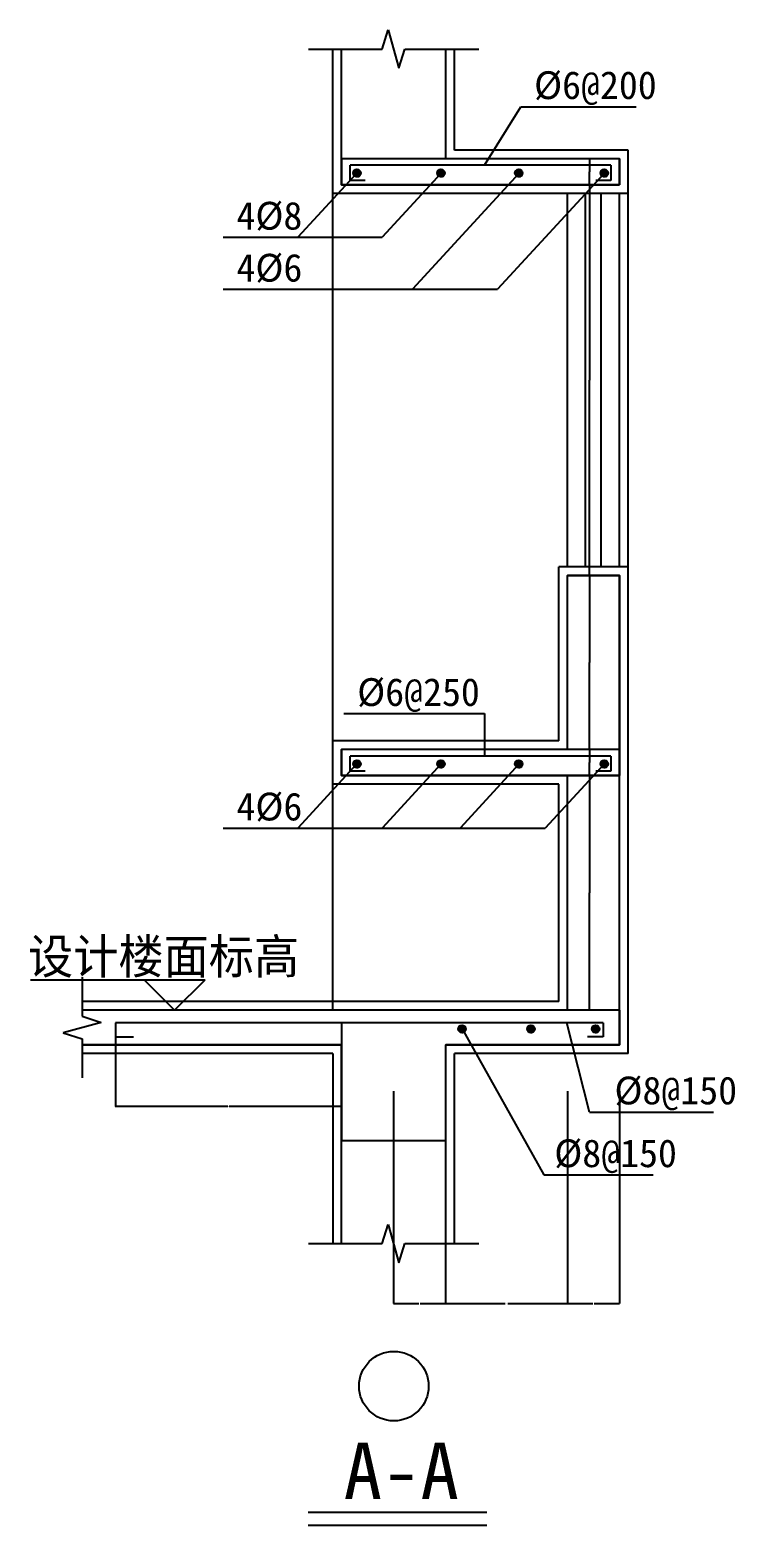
# Model space of a CAD drawing. Header units: metres. Extents: x 16 to 4383, y -1447 to 2482.
# Drawn here: x 16 to 1639, y -960 to 2482 of the extents above; entities that cross this region are included whole.
import ezdxf

# ---------------------------------------------------------------- set-up
doc = ezdxf.new("R2010")
doc.units = ezdxf.units.M
for name, color, linetype in [('OTHER', 7, 'Continuous'), ('PUB_DIM', 3, 'Continuous'), ('PUB_TEXT', 7, 'Continuous'), ('PUB_WALL', 255, 'Continuous'), ('S_E_WALL', 4, 'Continuous'), ('S_FLOOR', 2, 'Continuous'), ('S_WALL', 255, 'Continuous'), ('S_WINDOW', 2, 'Continuous')]:
    doc.layers.add(name, color=color, linetype=linetype)
doc.dimstyles.get("Standard").update_dxf_attribs({"dimtxt": 2.5, "dimasz": 2.5, "dimexe": 1.25, "dimexo": 0.625, "dimtad": 1, "dimcen": 2.5, "dimazin": 3, "dimtfac": 1, "dimtmove": 0, "dimatfit": 3})

# ---------------------------------------------------------------- blocks, each defined once
blk = doc.blocks.new('_AXISO')
blk.add_circle((0, 0), 0.5)
blk = doc.blocks.new('_CLOSEDFILLED')
at = {"color": 0, "linetype": 'BYBLOCK'}
blk.add_solid([(-1, 0), (0, 0), (-1, 0)], dxfattribs=at)
blk = doc.blocks.new('*D1')
for p, q in [((1303.55, 765.23), (1303.55, 495.23)), ((1303.3, 495.23), (1303.05, 495.23)), ((1303.55, 225.23), (1303.55, 495.23)), ((1303.55, 495.23), (1303.55, 495.23)), ((1303.8, 495.23), (1304.05, 495.23))]:
    blk.add_line(p, q)
at = {"layer": 'Defpoints'}
for p in [(1303.55, 765.23), (1303.55, 495.23), (1303.55, 225.23)]:
    blk.add_point(p, dxfattribs=at)
at = {"layer": 'PUB_DIM', "xscale": 0.25, "yscale": 0.25}
blk.add_blockref('_CLOSEDFILLED', (1303.55, 495.23), dxfattribs=at)
at = {"layer": 'PUB_DIM', "xscale": 0.25, "yscale": 0.25, "rotation": 180}
blk.add_blockref('_CLOSEDFILLED', (1303.55, 495.23), dxfattribs=at)
at = {"layer": 'PUB_DIM', "insert": (1303.55, 496.355), "char_height": 1, "attachment_point": 5}
blk.add_mtext('0', dxfattribs=at)
blk = doc.blocks.new('*D2')
for p, q in [((1303.3, 795.23), (1303.05, 795.23)), ((1303.55, 825.23), (1303.55, 795.23)), ((1303.55, 765.23), (1303.55, 795.23)), ((1303.55, 795.23), (1303.55, 795.23)), ((1303.8, 795.23), (1304.05, 795.23))]:
    blk.add_line(p, q)
at = {"layer": 'Defpoints'}
for p in [(1303.55, 825.23), (1303.55, 795.23), (1303.55, 765.23)]:
    blk.add_point(p, dxfattribs=at)
at = {"layer": 'PUB_DIM', "xscale": 0.25, "yscale": 0.25}
blk.add_blockref('_CLOSEDFILLED', (1303.55, 795.23), dxfattribs=at)
at = {"layer": 'PUB_DIM', "xscale": 0.25, "yscale": 0.25, "rotation": 180}
blk.add_blockref('_CLOSEDFILLED', (1303.55, 795.23), dxfattribs=at)
at = {"layer": 'PUB_DIM', "insert": (1303.55, 796.355), "char_height": 1, "attachment_point": 5}
blk.add_mtext('0', dxfattribs=at)
blk = doc.blocks.new('*D3')
for p, q in [((1303.55, 1225.55), (1303.55, 1025.39)), ((1303.3, 1025.39), (1303.05, 1025.39)), ((1303.55, 825.23), (1303.55, 1025.39)), ((1303.55, 1025.39), (1303.55, 1025.39)), ((1303.8, 1025.39), (1304.05, 1025.39))]:
    blk.add_line(p, q)
at = {"layer": 'Defpoints'}
for p in [(1303.55, 1225.55), (1303.55, 1025.39), (1303.55, 825.23)]:
    blk.add_point(p, dxfattribs=at)
at = {"layer": 'PUB_DIM', "xscale": 0.25, "yscale": 0.25}
blk.add_blockref('_CLOSEDFILLED', (1303.55, 1025.39), dxfattribs=at)
at = {"layer": 'PUB_DIM', "xscale": 0.25, "yscale": 0.25, "rotation": 180}
blk.add_blockref('_CLOSEDFILLED', (1303.55, 1025.39), dxfattribs=at)
at = {"layer": 'PUB_DIM', "insert": (1303.55, 1026.515), "char_height": 1, "attachment_point": 5}
blk.add_mtext('0', dxfattribs=at)
blk = doc.blocks.new('*D4')
for p, q in [((1303.55, 2125.23), (1303.55, 1675.39)), ((1303.3, 1675.39), (1303.05, 1675.39)), ((1303.55, 1225.55), (1303.55, 1675.39)), ((1303.55, 1675.39), (1303.55, 1675.39)), ((1303.8, 1675.39), (1304.05, 1675.39))]:
    blk.add_line(p, q)
at = {"layer": 'Defpoints'}
for p in [(1303.55, 2125.23), (1303.55, 1675.39), (1303.55, 1225.55)]:
    blk.add_point(p, dxfattribs=at)
at = {"layer": 'PUB_DIM', "xscale": 0.25, "yscale": 0.25}
blk.add_blockref('_CLOSEDFILLED', (1303.55, 1675.39), dxfattribs=at)
at = {"layer": 'PUB_DIM', "xscale": 0.25, "yscale": 0.25, "rotation": 180}
blk.add_blockref('_CLOSEDFILLED', (1303.55, 1675.39), dxfattribs=at)
at = {"layer": 'PUB_DIM', "insert": (1303.55, 1676.515), "char_height": 1, "attachment_point": 5}
blk.add_mtext('1700', dxfattribs=at)
blk = doc.blocks.new('*D5')
for p, q in [((1303.55, 2185.23), (1303.55, 2155.23)), ((1303.3, 2155.23), (1303.05, 2155.23)), ((1303.55, 2125.23), (1303.55, 2155.23)), ((1303.55, 2155.23), (1303.55, 2155.23)), ((1303.8, 2155.23), (1304.05, 2155.23))]:
    blk.add_line(p, q)
at = {"layer": 'Defpoints'}
for p in [(1303.55, 2185.23), (1303.55, 2155.23), (1303.55, 2125.23)]:
    blk.add_point(p, dxfattribs=at)
at = {"layer": 'PUB_DIM', "xscale": 0.25, "yscale": 0.25}
blk.add_blockref('_CLOSEDFILLED', (1303.55, 2155.23), dxfattribs=at)
at = {"layer": 'PUB_DIM', "xscale": 0.25, "yscale": 0.25, "rotation": 180}
blk.add_blockref('_CLOSEDFILLED', (1303.55, 2155.23), dxfattribs=at)
at = {"layer": 'PUB_DIM', "insert": (1303.55, 2156.355), "char_height": 1, "attachment_point": 5}
blk.add_mtext('0', dxfattribs=at)
blk = doc.blocks.new('*D11')
for p, q in [((972.37, 38.91), (972.37, -450.06)), ((1252.75, 38.91), (1252.75, -450.06)), ((972.62, -450.06), (1109.56, -450.06)), ((1115.56, -450.06), (1252.5, -450.06))]:
    blk.add_line(p, q)
at = {"layer": 'Defpoints'}
for p in [(972.37, 38.91), (1252.75, 38.91), (972.37, -450.06)]:
    blk.add_point(p, dxfattribs=at)
at = {"layer": 'PUB_DIM', "xscale": 0.25, "yscale": 0.25, "rotation": 180}
blk.add_blockref('_CLOSEDFILLED', (972.37, -450.06), dxfattribs=at)
at = {"layer": 'PUB_DIM', "xscale": 0.25, "yscale": 0.25}
blk.add_blockref('_CLOSEDFILLED', (1252.75, -450.06), dxfattribs=at)
at = {"layer": 'PUB_DIM', "insert": (1112.56, -450.06), "char_height": 1, "attachment_point": 5}
blk.add_mtext('280,38', dxfattribs=at)
blk = doc.blocks.new('*D12')
for p, q in [((852.37, 38.91), (852.37, -450.06)), ((972.37, 38.91), (972.37, -450.06)), ((852.62, -450.06), (910.87, -450.06)), ((913.87, -450.06), (972.12, -450.06))]:
    blk.add_line(p, q)
at = {"layer": 'Defpoints'}
for p in [(852.37, 38.91), (972.37, 38.91), (852.37, -450.06)]:
    blk.add_point(p, dxfattribs=at)
at = {"layer": 'PUB_DIM', "xscale": 0.25, "yscale": 0.25, "rotation": 180}
blk.add_blockref('_CLOSEDFILLED', (852.37, -450.06), dxfattribs=at)
at = {"layer": 'PUB_DIM', "xscale": 0.25, "yscale": 0.25}
blk.add_blockref('_CLOSEDFILLED', (972.37, -450.06), dxfattribs=at)
at = {"layer": 'PUB_DIM', "insert": (912.37, -450.06), "char_height": 1, "attachment_point": 5}
blk.add_mtext('120', dxfattribs=at)
blk = doc.blocks.new('*D13')
for p, q in [((1252.75, 38.91), (1252.75, -450.06)), ((1372.75, 38.91), (1372.75, -450.06)), ((1253, -450.06), (1311.25, -450.06)), ((1314.25, -450.06), (1372.5, -450.06))]:
    blk.add_line(p, q)
at = {"layer": 'Defpoints'}
for p in [(1252.75, 38.91), (1372.75, 38.91), (1252.75, -450.06)]:
    blk.add_point(p, dxfattribs=at)
at = {"layer": 'PUB_DIM', "xscale": 0.25, "yscale": 0.25, "rotation": 180}
blk.add_blockref('_CLOSEDFILLED', (1252.75, -450.06), dxfattribs=at)
at = {"layer": 'PUB_DIM', "xscale": 0.25, "yscale": 0.25}
blk.add_blockref('_CLOSEDFILLED', (1372.75, -450.06), dxfattribs=at)
at = {"layer": 'PUB_DIM', "insert": (1312.75, -450.06), "char_height": 1, "attachment_point": 5}
blk.add_mtext('120', dxfattribs=at)
blk = doc.blocks.new('*D15')
for p, q in [((212.76, 196.53), (212.76, 3.96)), ((732.76, 196.53), (732.76, 3.96)), ((471.26, 3.96), (212.51, 3.96)), ((733.01, 3.96), (474.26, 3.96))]:
    blk.add_line(p, q)
at = {"layer": 'Defpoints'}
for p in [(212.76, 196.53), (732.76, 196.53), (732.76, 3.96)]:
    blk.add_point(p, dxfattribs=at)
at = {"layer": 'PUB_DIM', "xscale": 0.25, "yscale": 0.25}
blk.add_blockref('_CLOSEDFILLED', (212.76, 3.96), dxfattribs=at)
at = {"layer": 'PUB_DIM', "xscale": 0.25, "yscale": 0.25, "rotation": 180}
blk.add_blockref('_CLOSEDFILLED', (732.76, 3.96), dxfattribs=at)
at = {"layer": 'PUB_DIM', "insert": (472.76, 3.96), "char_height": 1, "attachment_point": 5}
blk.add_mtext('500', dxfattribs=at)

msp = doc.modelspace()

# ---------------------------------------------------------------- hatches: boundary and pattern name
at = {"layer": 'PUB_TEXT'}
h = msp.add_hatch(dxfattribs=at)
h.set_pattern_fill('SOLID')
h.paths.add_polyline_path([(759.7, 2152.17, 1), (777.27, 2152.17, 1)])
h = msp.add_hatch(dxfattribs=at)
h.set_pattern_fill('SOLID')
h.paths.add_polyline_path([(953.02, 2152.17, 1), (970.59, 2152.17, 1)])
h = msp.add_hatch(dxfattribs=at)
h.set_pattern_fill('SOLID')
h.paths.add_polyline_path([(1132.15, 2152.17, 1), (1149.72, 2152.17, 1)])
h = msp.add_hatch(dxfattribs=at)
h.set_pattern_fill('SOLID')
h.paths.add_polyline_path([(1328.82, 2152.17, 1), (1346.39, 2152.17, 1)])
h = msp.add_hatch(dxfattribs=at)
h.set_pattern_fill('SOLID')
h.paths.add_polyline_path([(759.7, 792.17, 1), (777.27, 792.17, 1)])
h = msp.add_hatch(dxfattribs=at)
h.set_pattern_fill('SOLID')
h.paths.add_polyline_path([(953.02, 792.17, 1), (970.59, 792.17, 1)])
h = msp.add_hatch(dxfattribs=at)
h.set_pattern_fill('SOLID')
h.paths.add_polyline_path([(1132.15, 792.17, 1), (1149.72, 792.17, 1)])
h = msp.add_hatch(dxfattribs=at)
h.set_pattern_fill('SOLID')
h.paths.add_polyline_path([(1328.82, 792.17, 1), (1346.39, 792.17, 1)])
h = msp.add_hatch(dxfattribs=at)
h.set_pattern_fill('SOLID')
h.paths.add_polyline_path([(1001.57, 182.23, 1), (1019.14, 182.23, 1)])
h = msp.add_hatch(dxfattribs=at)
h.set_pattern_fill('SOLID')
h.paths.add_polyline_path([(1160.02, 182.23, 1), (1177.59, 182.23, 1)])
h = msp.add_hatch(dxfattribs=at)
h.set_pattern_fill('SOLID')
h.paths.add_polyline_path([(1308.96, 182.23, 1), (1326.53, 182.23, 1)])
h = msp.add_hatch(dxfattribs=at)
h.set_pattern_fill('ANSI31', scale=300)
h.paths.add_polyline_path([(732.75, -312.12), (826.75, -312.12), (840.75, -268.12), (864.75, -356.12), (878.75, -312.12), (972.75, -312.12), (972.75, -74.77), (732.75, -74.77)])

# ---------------------------------------------------------------- linework, layer by layer
at = {"layer": 'OTHER'}
for p, q in [((826.75, 2437.73), (840.75, 2481.73)), ((840.75, 2481.73), (864.75, 2393.73)), ((656.75, 2437.73), (826.75, 2437.73)), ((864.75, 2393.73), (878.75, 2437.73)), ((878.75, 2437.73), (1048.75, 2437.73)), ((136.26, 301.23), (136.26, 211.23)), ((136.26, 211.23), (180.26, 197.23)), ((180.26, 197.23), (92.26, 173.23)), ((92.26, 173.23), (136.26, 159.23)), ((136.26, 159.23), (136.26, 69.23)), ((826.75, -312.12), (840.75, -268.12)), ((840.75, -268.12), (864.75, -356.12)), ((656.75, -312.12), (826.75, -312.12)), ((864.75, -356.12), (878.75, -312.12)), ((878.75, -312.12), (1048.75, -312.12))]:
    msp.add_line(p, q, dxfattribs=at)
at = {"layer": 'PUB_DIM'}
for p, q in [((1352.75, 2170.22), (752.75, 2170.22)), ((752.75, 2135.23), (752.75, 2170.22)), ((1352.75, 2170.22), (1352.75, 2135.23)), ((787.15, 2135.23), (752.75, 2135.23)), ((1352.75, 2135.23), (1318.36, 2135.23)), ((1352.75, 810.22), (752.75, 810.22)), ((752.75, 775.23), (752.75, 810.22)), ((1352.75, 810.22), (1352.75, 775.23)), ((787.15, 775.23), (752.75, 775.23)), ((1352.75, 775.23), (1318.36, 775.23)), ((17.48, 295.23), (419.05, 295.23)), ((279.05, 295.23), (349.05, 225.23)), ((349.05, 225.23), (419.05, 295.23)), ((1334.88, 196.53), (212.75, 196.53)), ((212.75, 196.53), (212.75, 163.94)), ((1334.88, 196.53), (1334.88, 163.94)), ((212.75, 163.94), (254.77, 163.94)), ((1334.88, 163.94), (1299.38, 163.94))]:
    msp.add_line(p, q, dxfattribs=at)
at = {"layer": 'PUB_TEXT'}
for p, q in [((712.75, 2085.23), (712.75, 2437.73)), ((992.75, 2205.23), (992.75, 2437.73)), ((1061.86, 2170.22), (1145.27, 2305.02)), ((1145.27, 2305.02), (1411.22, 2305.02)), ((1392.75, 2205.23), (992.75, 2205.23)), ((1392.75, 125.23), (1392.75, 2205.23)), ((768.48, 2152.17), (632.7, 2004.51)), ((962.46, 2152.17), (826.67, 2004.51)), ((1141.96, 2152.17), (896.09, 1884.79)), ((1337.79, 2152.17), (1091.92, 1884.79)), ((1392.75, 2105.23), (712.75, 2105.23)), ((460.48, 2004.51), (826.67, 2004.51)), ((460.48, 1884.79), (1091.92, 1884.79)), ((1232.75, 845.23), (1232.75, 1245.55)), ((1392.75, 1245.55), (1232.75, 1245.55)), ((738.25, 908.01), (1061.86, 908.01)), ((1061.86, 908.01), (1061.86, 810.22)), ((1232.75, 845.23), (712.75, 845.23)), ((768.48, 792.17), (632.7, 644.51)), ((962.46, 792.17), (826.67, 644.51)), ((1141.96, 792.17), (1006.17, 644.51)), ((1337.79, 792.17), (1202.01, 644.51)), ((1232.75, 745.23), (712.75, 745.23)), ((1232.75, 245.23), (1232.75, 745.23)), ((460.48, 644.51), (1202.01, 644.51)), ((1232.75, 245.23), (136.26, 245.23)), ((1010.36, 182.23), (1198.94, -153.57)), ((1303.4, -9.06), (1251.73, 196.53)), ((712.75, 125.23), (136.26, 125.23)), ((712.75, 125.23), (712.75, -312.12)), ((1392.75, 125.23), (992.75, 125.23)), ((992.75, -312.12), (992.75, 125.23)), ((1303.4, -9.06), (1588.59, -9.06)), ((1198.94, -153.57), (1449.9, -153.57))]:
    msp.add_line(p, q, dxfattribs=at)
for points in [[(656.12, -929.93), (1067.65, -929.93)], [(656.12, -959.93), (1067.65, -959.93)]]:
    msp.add_lwpolyline(points, dxfattribs=at)
for centre in [(768.48, 2152.17), (961.8, 2152.17), (1140.94, 2152.17), (1337.61, 2152.17), (768.48, 792.17), (961.8, 792.17), (1140.94, 792.17), (1337.61, 792.17), (1010.36, 182.23), (1168.81, 182.23), (1317.75, 182.23)]:
    msp.add_circle(centre, 8.79, dxfattribs=at)
at = {"layer": 'PUB_WALL'}
for points in [[(732.75, 2185.23), (732.75, 2437.73)], [(972.75, 2185.23), (972.75, 2437.73)], [(1252.75, 825.23), (1252.75, 1225.55), (1372.75, 1225.55), (1372.75, 825.23)], [(1252.75, 225.23), (1252.75, 765.23)], [(1372.75, 225.23), (1372.75, 775.23)], [(136.26, 145.23), (732.75, 145.23), (732.75, -74.77), (972.75, -74.77), (972.75, 145.23), (1372.75, 145.23), (1372.75, 225.23), (136.26, 225.23)], [(732.75, -312.12), (732.75, -74.77)], [(972.75, -312.12), (972.75, -74.77)]]:
    msp.add_lwpolyline(points, dxfattribs=at)
for points in [[(1372.75, 2125.23), (1372.75, 2185.23), (732.75, 2185.23), (732.75, 2125.23)], [(1372.75, 765.23), (1372.75, 825.23), (732.75, 825.23), (732.75, 765.23)]]:
    msp.add_lwpolyline(points, close=True, dxfattribs=at)
at = {"layer": 'S_E_WALL'}
msp.add_line((712.75, 225.23), (712.75, 2105.23), dxfattribs=at)
at = {"layer": 'S_FLOOR'}
for p, q in [((1372.75, 2185.23), (732.75, 2185.23)), ((732.75, 2125.23), (732.75, 2185.23)), ((1372.75, 2185.23), (1372.75, 2125.23)), ((1372.75, 2125.23), (732.75, 2125.23)), ((1372.75, 825.23), (732.75, 825.23)), ((732.75, 765.23), (732.75, 825.23)), ((1372.75, 825.23), (1372.75, 765.23)), ((1372.75, 765.23), (732.75, 765.23)), ((1372.75, 225.23), (136.26, 225.23)), ((1372.75, 225.23), (1372.75, 145.23)), ((732.75, 145.23), (136.26, 145.23)), ((732.75, -74.77), (732.75, 145.23)), ((1372.75, 145.23), (972.75, 145.23)), ((972.75, -74.77), (972.75, 145.23)), ((732.75, -74.77), (972.75, -74.77))]:
    msp.add_line(p, q, dxfattribs=at)
at = {"layer": 'S_WALL'}
for p, q in [((732.75, 2185.23), (732.75, 2437.73)), ((972.75, 2185.23), (972.75, 2437.73)), ((1372.75, 1225.55), (1252.75, 1225.55)), ((1252.75, 825.23), (1252.75, 1225.55)), ((1372.75, 825.23), (1372.75, 1225.55)), ((1252.75, 225.23), (1252.75, 765.23)), ((1372.75, 225.23), (1372.75, 765.23)), ((732.75, -312.12), (732.75, -74.77)), ((972.75, -312.12), (972.75, -74.77))]:
    msp.add_line(p, q, dxfattribs=at)
at = {"layer": 'S_WINDOW'}
for p, q in [((1252.75, 1245.55), (1252.75, 2105.23)), ((1294.75, 1245.55), (1294.75, 2105.23)), ((1330.75, 1245.55), (1330.75, 2105.23)), ((1372.75, 1245.55), (1372.75, 2105.23))]:
    msp.add_line(p, q, dxfattribs=at)

# ---------------------------------------------------------------- block references
at = {"layer": 'PUB_DIM', "xscale": 160, "yscale": 160, "zscale": 160}
msp.add_blockref('_AXISO', (853.44, -640.05), dxfattribs=at)

# ---------------------------------------------------------------- texts
at = {"layer": 'PUB_TEXT'}
for s, height, p in [('%%c6@200', 64, (1176.03, 2322.59)), ('4%%c8', 64, (491.24, 2022.07)), ('4%%c6', 64, (491.24, 1902.35)), ('%%c6@250', 64, (769.01, 925.57)), ('4%%c6', 64, (491.24, 662.07)), ('设计楼面标高', 80, (11.57, 309.13)), ('%%c8@150', 64, (1360.96, 8.51)), ('%%c8@150', 64, (1222.48, -136.01)), ('A-A', 130, (737.85, -899.93))]:
    msp.add_text(s, height=height, dxfattribs=at).set_placement(p)

# ---------------------------------------------------------------- dimensions: what is measured, and where the dimension line sits
at = {"layer": 'PUB_DIM'}
for base, p1, p2, picture, middle in [((1303.55, 2155.23), (1303.55, 2125.23), (1303.55, 2185.23), '*D5', (1303.55, 2156.355)), ((1303.55, 1025.39), (1303.55, 825.23), (1303.55, 1225.55), '*D3', (1303.55, 1026.515)), ((1303.55, 795.23), (1303.55, 765.23), (1303.55, 825.23), '*D2', (1303.55, 796.355)), ((1303.55, 495.23), (1303.55, 225.23), (1303.55, 765.23), '*D1', (1303.55, 496.355)), ((852.37, -450.06), (852.37, 38.91), (972.37, 38.91), '*D12', (912.37, -450.06)), ((972.37, -450.06), (972.37, 38.91), (1252.75, 38.91), '*D11', (1112.56, -450.06)), ((1252.75, -450.06), (1252.75, 38.91), (1372.75, 38.91), '*D13', (1312.75, -450.06))]:
    dim = msp.add_linear_dim(base=base, p1=p1, p2=p2, dimstyle='Standard', dxfattribs=at)
    dim.commit()
    dim.dimension.update_dxf_attribs({"geometry": picture, "text_midpoint": middle})
for base, p1, p2, text, picture, middle in [((1303.55, 1675.39), (1303.55, 1225.55), (1303.55, 2125.23), '1700', '*D4', (1303.55, 1676.515)), ((732.76, 3.96), (732.76, 196.53), (212.76, 196.53), '500', '*D15', (472.76, 3.96))]:
    dim = msp.add_linear_dim(base=base, p1=p1, p2=p2, text=text, dimstyle='Standard', dxfattribs=at)
    dim.commit()
    dim.dimension.update_dxf_attribs({"geometry": picture, "text_midpoint": middle})

doc.saveas('drawing.dxf')
